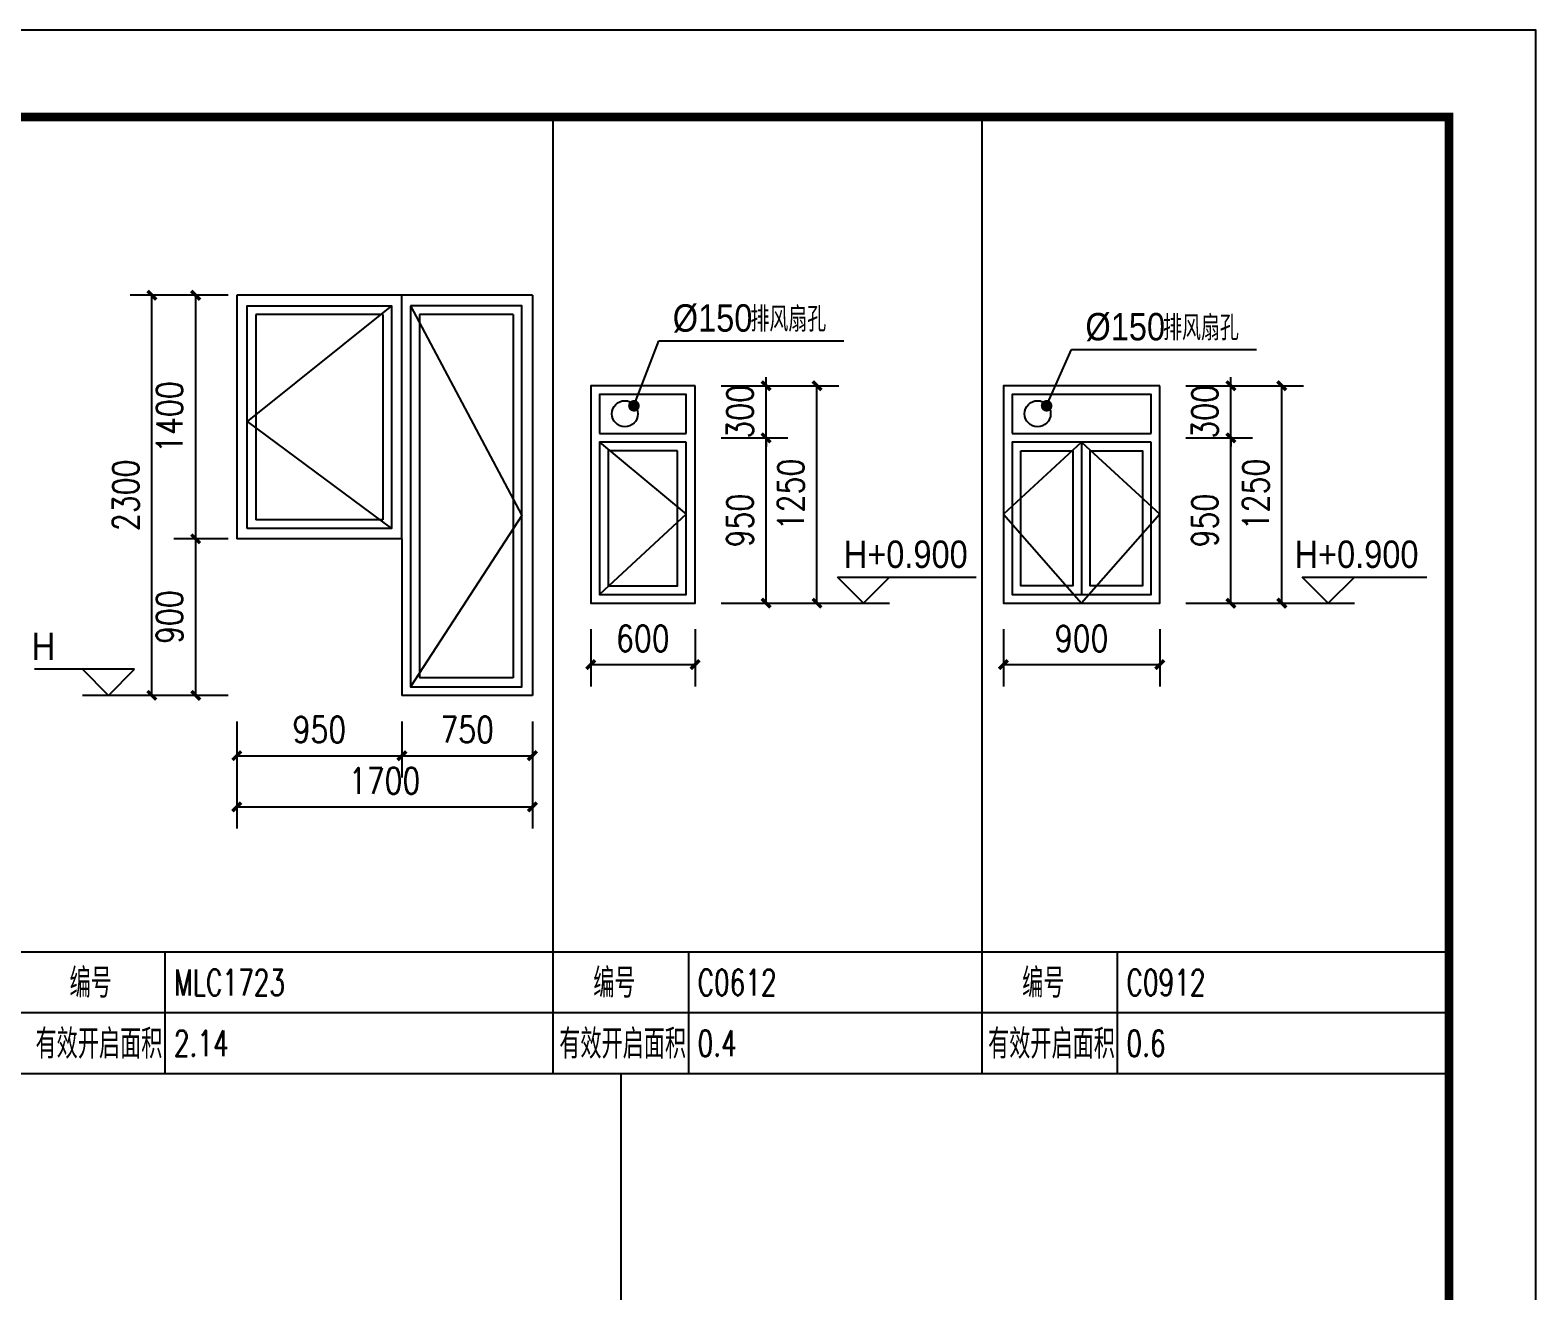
# Model space of a CAD drawing. Extents: x 718358 to 1668613, y -348838 to -159582.
# Drawn here: x 956952 to 965613, y -244589 to -237341 of the extents above; entities that cross this region are included whole.
import ezdxf

# ---------------------------------------------------------------- set-up
doc = ezdxf.new("R2010")
doc.units = 0
doc.header["$LTSCALE"] = 1000
for name, color, linetype in [('建--门窗线', 4, 'Continuous'), ('建-图框', 4, 'Continuous'), ('建-墙体', 2, 'Continuous'), ('建-尺寸', 73, 'Continuous'), ('建-引出', 3, 'Continuous'), ('建-标高', 3, 'Continuous'), ('建-表格', 7, 'Continuous')]:
    doc.layers.add(name, color=color, linetype=linetype)
doc.styles.add('_TCH_DIM', font='gt单线西文.shx', dxfattribs={"width": 0.8, "bigfont": 'gt单线中文.shx'})
doc.styles.add('_TCH_WDTABLE', font='SIMPLEX', dxfattribs={"bigfont": 'GBCBIG'})
doc.styles.add('DIM_FONT', font='SIMPLEX.shx', dxfattribs={"width": 0.8, "bigfont": 'GBCBIG.shx'})
doc.dimstyles.new('DIMN50', dxfattribs={"dimscale": 0.5, "dimtxt": 300, "dimasz": 100, "dimexe": 250, "dimexo": 300, "dimgap": 150, "dimtad": 1, "dimdec": 0, "dimzin": 0, "dimdsep": 46, "dimtxsty": 'DIM_FONT', "dimblk": 'ARCHTICK', "dimcen": 0.09, "dimdle": 1, "dimclrt": 7, "dimazin": 2, "dimtfac": 1, "dimtdec": 0, "dimtix": 1, "dimtmove": 2, "dimatfit": 3, "dimldrblk": 'ARCHTICK', "dimfxl": 1, "dimtolj": 1, "dimtzin": 0, "dimarcsym": 0})

# ---------------------------------------------------------------- blocks, each defined once
blk = doc.blocks.new('_ArchTick')
at = {"color": 0, "linetype": 'ByBlock', "const_width": 0.4}
blk.add_lwpolyline([(-0.5, -0.5), (0.5, 0.5)], dxfattribs=at)
blk = doc.blocks.new('*D2408')
at = {"layer": 'Defpoints', "color": 0, "transparency": 16777216}
for p in [(957904.4, -238865.9), (958242, -238865.9), (958242, -240265.9)]:
    blk.add_point(p, dxfattribs=at)
at = {"layer": '建-尺寸', "color": 0, "lineweight": -2, "transparency": 16777216}
for p, q in [((958092, -238865.9), (957779.4, -238865.9)), ((957904.4, -240266.4), (957904.4, -238865.4)), ((958092, -240265.9), (957779.4, -240265.9))]:
    blk.add_line(p, q, dxfattribs=at)
at = {"layer": '建-尺寸', "color": 0, "lineweight": -2, "transparency": 16777216, "xscale": 50, "yscale": 50, "zscale": 50}
for p, rotation in [((957904.4, -238865.9), 90), ((957904.4, -240265.9), 270)]:
    blk.add_blockref('_ArchTick', p, dxfattribs=dict(at, rotation=rotation))
at = {"layer": '建-尺寸', "color": 7, "transparency": 16777216, "insert": (957754.4, -239565.9), "char_height": 150, "attachment_point": 5, "rotation": 90, "style": 'DIM_FONT'}
blk.add_mtext('\\A1;1400', dxfattribs=at)
blk = doc.blocks.new('*D2409')
at = {"layer": 'Defpoints', "color": 0, "transparency": 16777216}
for p in [(957904.4, -240265.9), (958242, -240265.9), (958242, -241165.9)]:
    blk.add_point(p, dxfattribs=at)
at = {"layer": '建-尺寸', "color": 0, "lineweight": -2, "transparency": 16777216}
for p, q in [((958092, -240265.9), (957779.4, -240265.9)), ((957904.4, -241166.4), (957904.4, -240265.4)), ((958092, -241165.9), (957779.4, -241165.9))]:
    blk.add_line(p, q, dxfattribs=at)
at = {"layer": '建-尺寸', "color": 0, "lineweight": -2, "transparency": 16777216, "xscale": 50, "yscale": 50, "zscale": 50}
for p, rotation in [((957904.4, -240265.9), 90), ((957904.4, -241165.9), 270)]:
    blk.add_blockref('_ArchTick', p, dxfattribs=dict(at, rotation=rotation))
at = {"layer": '建-尺寸', "color": 7, "transparency": 16777216, "insert": (957754.4, -240715.9), "char_height": 150, "attachment_point": 5, "rotation": 90, "style": 'DIM_FONT'}
blk.add_mtext('\\A1;900', dxfattribs=at)
blk = doc.blocks.new('*D2410')
at = {"layer": 'Defpoints', "color": 0, "transparency": 16777216}
for p in [(957652.2, -238865.9), (958242, -238865.9), (958242, -241165.9)]:
    blk.add_point(p, dxfattribs=at)
at = {"layer": '建-尺寸', "color": 0, "lineweight": -2, "transparency": 16777216}
for p, q in [((958092, -238865.9), (957527.2, -238865.9)), ((957652.2, -241166.4), (957652.2, -238865.4)), ((958092, -241165.9), (957527.2, -241165.9))]:
    blk.add_line(p, q, dxfattribs=at)
at = {"layer": '建-尺寸', "color": 0, "lineweight": -2, "transparency": 16777216, "xscale": 50, "yscale": 50, "zscale": 50}
for p, rotation in [((957652.2, -238865.9), 90), ((957652.2, -241165.9), 270)]:
    blk.add_blockref('_ArchTick', p, dxfattribs=dict(at, rotation=rotation))
at = {"layer": '建-尺寸', "color": 7, "transparency": 16777216, "insert": (957502.2, -240015.9), "char_height": 150, "attachment_point": 5, "rotation": 90, "style": 'DIM_FONT'}
blk.add_mtext('\\A1;2300', dxfattribs=at)
blk = doc.blocks.new('*D2411')
at = {"layer": 'Defpoints', "color": 0, "transparency": 16777216}
for p in [(958140.8, -241165.9), (959090.8, -241165.9), (959090.8, -241512.7)]:
    blk.add_point(p, dxfattribs=at)
at = {"layer": '建-尺寸', "color": 0, "lineweight": -2, "transparency": 16777216}
for p, q in [((958140.8, -241315.9), (958140.8, -241637.7)), ((959090.8, -241315.9), (959090.8, -241637.7)), ((958140.3, -241512.7), (959091.3, -241512.7))]:
    blk.add_line(p, q, dxfattribs=at)
at = {"layer": '建-尺寸', "color": 0, "lineweight": -2, "transparency": 16777216, "xscale": 50, "yscale": 50, "zscale": 50, "rotation": 180}
blk.add_blockref('_ArchTick', (958140.8, -241512.7), dxfattribs=at)
at = {"layer": '建-尺寸', "color": 0, "lineweight": -2, "transparency": 16777216, "xscale": 50, "yscale": 50, "zscale": 50}
blk.add_blockref('_ArchTick', (959090.8, -241512.7), dxfattribs=at)
at = {"layer": '建-尺寸', "color": 7, "transparency": 16777216, "insert": (958615.8, -241362.7), "char_height": 150, "attachment_point": 5, "style": 'DIM_FONT'}
blk.add_mtext('\\A1;950', dxfattribs=at)
blk = doc.blocks.new('*D2412')
at = {"layer": 'Defpoints', "color": 0, "transparency": 16777216}
for p in [(959090.8, -241165.9), (959840.8, -241165.9), (959840.8, -241512.7)]:
    blk.add_point(p, dxfattribs=at)
at = {"layer": '建-尺寸', "color": 0, "lineweight": -2, "transparency": 16777216}
for p, q in [((959090.8, -241315.9), (959090.8, -241637.7)), ((959840.8, -241315.9), (959840.8, -241637.7)), ((959090.3, -241512.7), (959841.3, -241512.7))]:
    blk.add_line(p, q, dxfattribs=at)
at = {"layer": '建-尺寸', "color": 0, "lineweight": -2, "transparency": 16777216, "xscale": 50, "yscale": 50, "zscale": 50, "rotation": 180}
blk.add_blockref('_ArchTick', (959090.8, -241512.7), dxfattribs=at)
at = {"layer": '建-尺寸', "color": 0, "lineweight": -2, "transparency": 16777216, "xscale": 50, "yscale": 50, "zscale": 50}
blk.add_blockref('_ArchTick', (959840.8, -241512.7), dxfattribs=at)
at = {"layer": '建-尺寸', "color": 7, "transparency": 16777216, "insert": (959465.8, -241362.7), "char_height": 150, "attachment_point": 5, "style": 'DIM_FONT'}
blk.add_mtext('\\A1;750', dxfattribs=at)
blk = doc.blocks.new('*D2413')
at = {"layer": 'Defpoints', "color": 0, "transparency": 16777216}
for p in [(958140.8, -241252.7), (959840.8, -241252.7), (959840.8, -241806.8)]:
    blk.add_point(p, dxfattribs=at)
at = {"layer": '建-尺寸', "color": 0, "lineweight": -2, "transparency": 16777216}
for p, q in [((958140.8, -241402.7), (958140.8, -241931.8)), ((959840.8, -241402.7), (959840.8, -241931.8)), ((958140.3, -241806.8), (959841.3, -241806.8))]:
    blk.add_line(p, q, dxfattribs=at)
at = {"layer": '建-尺寸', "color": 0, "lineweight": -2, "transparency": 16777216, "xscale": 50, "yscale": 50, "zscale": 50, "rotation": 180}
blk.add_blockref('_ArchTick', (958140.8, -241806.8), dxfattribs=at)
at = {"layer": '建-尺寸', "color": 0, "lineweight": -2, "transparency": 16777216, "xscale": 50, "yscale": 50, "zscale": 50}
blk.add_blockref('_ArchTick', (959840.8, -241806.8), dxfattribs=at)
at = {"layer": '建-尺寸', "color": 7, "transparency": 16777216, "insert": (958990.8, -241656.8), "char_height": 150, "attachment_point": 5, "style": 'DIM_FONT'}
blk.add_mtext('\\A1;1700', dxfattribs=at)
blk = doc.blocks.new('*D2442')
at = {"layer": 'Defpoints', "color": 0, "transparency": 16777216}
for p in [(960176.3, -240635.8), (960776.3, -240635.8), (960776.3, -240989)]:
    blk.add_point(p, dxfattribs=at)
at = {"layer": '建-尺寸', "color": 0, "lineweight": -2, "transparency": 16777216}
for p, q in [((960176.3, -240785.8), (960176.3, -241114)), ((960776.3, -240785.8), (960776.3, -241114)), ((960175.8, -240989), (960776.8, -240989))]:
    blk.add_line(p, q, dxfattribs=at)
at = {"layer": '建-尺寸', "color": 0, "lineweight": -2, "transparency": 16777216, "xscale": 50, "yscale": 50, "zscale": 50, "rotation": 180}
blk.add_blockref('_ArchTick', (960176.3, -240989), dxfattribs=at)
at = {"layer": '建-尺寸', "color": 0, "lineweight": -2, "transparency": 16777216, "xscale": 50, "yscale": 50, "zscale": 50}
blk.add_blockref('_ArchTick', (960776.3, -240989), dxfattribs=at)
at = {"layer": '建-尺寸', "color": 7, "transparency": 16777216, "insert": (960476.3, -240839), "char_height": 150, "attachment_point": 5, "style": 'DIM_FONT'}
blk.add_mtext('\\A1;600', dxfattribs=at)
blk = doc.blocks.new('*D2443')
at = {"layer": 'Defpoints', "color": 0, "transparency": 16777216}
for p in [(960776.3, -239385.8), (961185.1, -239385.8), (960776.3, -239685.8)]:
    blk.add_point(p, dxfattribs=at)
at = {"layer": '建-尺寸', "color": 0, "lineweight": -2, "transparency": 16777216}
for p, q in [((961185.1, -239385.8), (961185.1, -239335.8)), ((960926.3, -239385.8), (961310.1, -239385.8)), ((961185.1, -239685.8), (961185.1, -239385.8)), ((960926.3, -239685.8), (961310.1, -239685.8)), ((961185.1, -239685.8), (961185.1, -239735.8))]:
    blk.add_line(p, q, dxfattribs=at)
at = {"layer": '建-尺寸', "color": 0, "lineweight": -2, "transparency": 16777216, "xscale": 50, "yscale": 50, "zscale": 50}
for p, rotation in [((961185.1, -239385.8), 270), ((961185.1, -239685.8), 90)]:
    blk.add_blockref('_ArchTick', p, dxfattribs=dict(at, rotation=rotation))
at = {"layer": '建-尺寸', "color": 7, "transparency": 16777216, "insert": (961035.1, -239535.8), "char_height": 150, "attachment_point": 5, "rotation": 90, "style": 'DIM_FONT'}
blk.add_mtext('\\A1;300', dxfattribs=at)
blk = doc.blocks.new('*D2444')
at = {"layer": 'Defpoints', "color": 0, "transparency": 16777216}
for p in [(960776.3, -239685.8), (961185.1, -239685.8), (960776.3, -240635.8)]:
    blk.add_point(p, dxfattribs=at)
at = {"layer": '建-尺寸', "color": 0, "lineweight": -2, "transparency": 16777216}
for p, q in [((960926.3, -239685.8), (961310.1, -239685.8)), ((961185.1, -240636.3), (961185.1, -239685.3)), ((960926.3, -240635.8), (961310.1, -240635.8))]:
    blk.add_line(p, q, dxfattribs=at)
at = {"layer": '建-尺寸', "color": 0, "lineweight": -2, "transparency": 16777216, "xscale": 50, "yscale": 50, "zscale": 50}
for p, rotation in [((961185.1, -239685.8), 90), ((961185.1, -240635.8), 270)]:
    blk.add_blockref('_ArchTick', p, dxfattribs=dict(at, rotation=rotation))
at = {"layer": '建-尺寸', "color": 7, "transparency": 16777216, "insert": (961035.1, -240160.8), "char_height": 150, "attachment_point": 5, "rotation": 90, "style": 'DIM_FONT'}
blk.add_mtext('\\A1;950', dxfattribs=at)
blk = doc.blocks.new('*D2445')
at = {"layer": 'Defpoints', "color": 0, "transparency": 16777216}
for p in [(960926.3, -239385.8), (961477.8, -239385.8), (960926.3, -240635.8)]:
    blk.add_point(p, dxfattribs=at)
at = {"layer": '建-尺寸', "color": 0, "lineweight": -2, "transparency": 16777216}
for p, q in [((961477.8, -240636.3), (961477.8, -239385.3)), ((961076.3, -239385.8), (961602.8, -239385.8)), ((961076.3, -240635.8), (961602.8, -240635.8))]:
    blk.add_line(p, q, dxfattribs=at)
at = {"layer": '建-尺寸', "color": 0, "lineweight": -2, "transparency": 16777216, "xscale": 50, "yscale": 50, "zscale": 50}
for p, rotation in [((961477.8, -239385.8), 90), ((961477.8, -240635.8), 270)]:
    blk.add_blockref('_ArchTick', p, dxfattribs=dict(at, rotation=rotation))
at = {"layer": '建-尺寸', "color": 7, "transparency": 16777216, "insert": (961327.8, -240010.8), "char_height": 150, "attachment_point": 5, "rotation": 90, "style": 'DIM_FONT'}
blk.add_mtext('\\A1;1250', dxfattribs=at)
blk = doc.blocks.new('*D2446')
at = {"layer": 'Defpoints', "color": 0, "transparency": 16777216}
for p in [(962549.9, -240635.8), (963449.9, -240635.8), (963449.9, -240989)]:
    blk.add_point(p, dxfattribs=at)
at = {"layer": '建-尺寸', "color": 0, "lineweight": -2, "transparency": 16777216}
for p, q in [((962549.9, -240785.8), (962549.9, -241114)), ((963449.9, -240785.8), (963449.9, -241114)), ((962549.4, -240989), (963450.4, -240989))]:
    blk.add_line(p, q, dxfattribs=at)
at = {"layer": '建-尺寸', "color": 0, "lineweight": -2, "transparency": 16777216, "xscale": 50, "yscale": 50, "zscale": 50, "rotation": 180}
blk.add_blockref('_ArchTick', (962549.9, -240989), dxfattribs=at)
at = {"layer": '建-尺寸', "color": 0, "lineweight": -2, "transparency": 16777216, "xscale": 50, "yscale": 50, "zscale": 50}
blk.add_blockref('_ArchTick', (963449.9, -240989), dxfattribs=at)
at = {"layer": '建-尺寸', "color": 7, "transparency": 16777216, "insert": (962999.9, -240839), "char_height": 150, "attachment_point": 5, "style": 'DIM_FONT'}
blk.add_mtext('\\A1;900', dxfattribs=at)
blk = doc.blocks.new('*D2447')
at = {"layer": 'Defpoints', "color": 0, "transparency": 16777216}
for p in [(963449.9, -239385.8), (963858.6, -239385.8), (963449.9, -239685.8)]:
    blk.add_point(p, dxfattribs=at)
at = {"layer": '建-尺寸', "color": 0, "lineweight": -2, "transparency": 16777216}
for p, q in [((963858.6, -239385.8), (963858.6, -239335.8)), ((963599.9, -239385.8), (963983.6, -239385.8)), ((963858.6, -239685.8), (963858.6, -239385.8)), ((963599.9, -239685.8), (963983.6, -239685.8)), ((963858.6, -239685.8), (963858.6, -239735.8))]:
    blk.add_line(p, q, dxfattribs=at)
at = {"layer": '建-尺寸', "color": 0, "lineweight": -2, "transparency": 16777216, "xscale": 50, "yscale": 50, "zscale": 50}
for p, rotation in [((963858.6, -239385.8), 270), ((963858.6, -239685.8), 90)]:
    blk.add_blockref('_ArchTick', p, dxfattribs=dict(at, rotation=rotation))
at = {"layer": '建-尺寸', "color": 7, "transparency": 16777216, "insert": (963708.6, -239535.8), "char_height": 150, "attachment_point": 5, "rotation": 90, "style": 'DIM_FONT'}
blk.add_mtext('\\A1;300', dxfattribs=at)
blk = doc.blocks.new('*D2448')
at = {"layer": 'Defpoints', "color": 0, "transparency": 16777216}
for p in [(963449.9, -239685.8), (963858.6, -239685.8), (963449.9, -240635.8)]:
    blk.add_point(p, dxfattribs=at)
at = {"layer": '建-尺寸', "color": 0, "lineweight": -2, "transparency": 16777216}
for p, q in [((963599.9, -239685.8), (963983.6, -239685.8)), ((963858.6, -240636.3), (963858.6, -239685.3)), ((963599.9, -240635.8), (963983.6, -240635.8))]:
    blk.add_line(p, q, dxfattribs=at)
at = {"layer": '建-尺寸', "color": 0, "lineweight": -2, "transparency": 16777216, "xscale": 50, "yscale": 50, "zscale": 50}
for p, rotation in [((963858.6, -239685.8), 90), ((963858.6, -240635.8), 270)]:
    blk.add_blockref('_ArchTick', p, dxfattribs=dict(at, rotation=rotation))
at = {"layer": '建-尺寸', "color": 7, "transparency": 16777216, "insert": (963708.6, -240160.8), "char_height": 150, "attachment_point": 5, "rotation": 90, "style": 'DIM_FONT'}
blk.add_mtext('\\A1;950', dxfattribs=at)
blk = doc.blocks.new('*D2449')
at = {"layer": 'Defpoints', "color": 0, "transparency": 16777216}
for p in [(963599.9, -239385.8), (964151.4, -239385.8), (963599.9, -240635.8)]:
    blk.add_point(p, dxfattribs=at)
at = {"layer": '建-尺寸', "color": 0, "lineweight": -2, "transparency": 16777216}
for p, q in [((964151.4, -240636.3), (964151.4, -239385.3)), ((963749.9, -239385.8), (964276.4, -239385.8)), ((963749.9, -240635.8), (964276.4, -240635.8))]:
    blk.add_line(p, q, dxfattribs=at)
at = {"layer": '建-尺寸', "color": 0, "lineweight": -2, "transparency": 16777216, "xscale": 50, "yscale": 50, "zscale": 50}
for p, rotation in [((964151.4, -239385.8), 90), ((964151.4, -240635.8), 270)]:
    blk.add_blockref('_ArchTick', p, dxfattribs=dict(at, rotation=rotation))
at = {"layer": '建-尺寸', "color": 7, "transparency": 16777216, "insert": (964001.4, -240010.8), "char_height": 150, "attachment_point": 5, "rotation": 90, "style": 'DIM_FONT'}
blk.add_mtext('\\A1;1250', dxfattribs=at)

msp = doc.modelspace()

# ---------------------------------------------------------------- linework, layer by layer
at = {"layer": '建--门窗线'}
for p, q in [((959090.8, -240265.9), (959090.8, -238865.9)), ((959030.8, -238925.9), (958200.8, -239590.9)), ((958250.8, -238975.9), (958250.8, -240155.9)), ((958980.8, -238975.9), (958250.8, -238975.9)), ((958980.8, -238975.9), (958980.8, -240155.9)), ((959190.8, -238975.9), (959190.8, -241065.9)), ((959730.8, -238975.9), (959190.8, -238975.9)), ((959730.8, -238975.9), (959730.8, -241065.9)), ((958200.8, -239590.9), (959030.8, -240205.9)), ((960226.3, -239660.8), (960726.3, -239660.8)), ((962599.9, -239660.8), (963399.9, -239660.8)), ((962999.9, -239710.8), (962999.9, -240585.8)), ((958980.8, -240155.9), (958250.8, -240155.9)), ((959730.8, -241065.9), (959190.8, -241065.9))]:
    msp.add_line(p, q, dxfattribs=at)
for points in [[(958200.8, -240205.9), (958200.8, -238925.9), (959030.8, -238925.9), (959030.8, -240205.9)], [(959140.8, -238925.9), (959140.8, -241115.9), (959780.8, -241115.9), (959780.8, -238925.9)], [(960726.3, -239710.8), (960226.3, -239710.8), (960226.3, -240585.8), (960726.3, -240585.8)], [(963399.9, -239710.8), (962599.9, -239710.8), (962599.9, -240585.8), (963399.9, -240585.8)], [(960676.3, -239760.8), (960276.3, -239760.8), (960276.3, -240535.8), (960676.3, -240535.8)], [(962649.9, -239760.8), (962949.9, -239760.8), (962949.9, -240535.8), (962649.9, -240535.8)], [(963049.9, -239760.8), (963349.9, -239760.8), (963349.9, -240535.8), (963049.9, -240535.8)]]:
    msp.add_lwpolyline(points, close=True, dxfattribs=at)
for points in [[(959140.8, -238925.9), (959780.8, -240131.6), (959140.8, -241115.9)], [(960226.3, -239710.8), (960726.3, -240123.3), (960226.3, -240585.8)], [(962999.9, -239710.8), (962549.9, -240123.3), (962999.9, -240635.8)], [(962999.9, -239710.8), (963449.9, -240123.3), (962999.9, -240635.8)]]:
    msp.add_lwpolyline(points, dxfattribs=at)
at = {"layer": '建--门窗线', "elevation": 20}
for points in [[(960726.3, -239660.8), (960726.3, -239435.8), (960226.3, -239435.8), (960226.3, -239660.8)], [(963399.9, -239660.8), (963399.9, -239435.8), (962599.9, -239435.8), (962599.9, -239660.8)]]:
    msp.add_lwpolyline(points, dxfattribs=at)
at = {"layer": '建--门窗线'}
for centre in [(960373, -239546.8, 20), (962746.6, -239546.8, 20)]:
    msp.add_circle(centre, 75, dxfattribs=at)
at = {"layer": '建-图框'}
msp.add_lwpolyline([(923562.8, -267041.4), (965612.8, -267041.4), (965612.8, -237341.4), (923562.8, -237341.4)], close=True, dxfattribs=at)
at = {"layer": '建-图框', "const_width": 50}
msp.add_lwpolyline([(924812.8, -266541.4), (965112.8, -266541.4), (965112.8, -237841.4), (924812.8, -237841.4)], close=True, dxfattribs=at)
at = {"layer": '建-墙体', "linetype": 'Continuous'}
for p, q in [((958140.8, -238865.9), (958140.8, -240265.9)), ((959840.8, -238865.9), (958140.8, -238865.9)), ((959840.8, -238865.9), (959840.8, -241165.9)), ((959090.8, -240265.9), (958140.8, -240265.9)), ((959090.8, -240265.9), (959090.8, -241165.9)), ((959840.8, -241165.9), (959090.8, -241165.9))]:
    msp.add_line(p, q, dxfattribs=at)
at = {"layer": '建-墙体', "linetype": 'Continuous', "elevation": 20}
for points in [[(960776.3, -239385.8), (960176.3, -239385.8), (960176.3, -240635.8), (960776.3, -240635.8)], [(963449.9, -239385.8), (962549.9, -239385.8), (962549.9, -240635.8), (963449.9, -240635.8)]]:
    msp.add_lwpolyline(points, close=True, dxfattribs=at)
at = {"layer": '建-引出'}
for p, q in [((960425, -239501), (960569, -239127.5)), ((960569, -239127.5), (961632.9, -239127.5)), ((962798.6, -239501), (962942.5, -239177.5)), ((962942.5, -239177.5), (964006.5, -239177.5))]:
    msp.add_line(p, q, dxfattribs=at)
at = {"layer": '建-引出', "const_width": 33.3}
for points in [[(960419, -239516.6, 1), (960431, -239485.5, 1)], [(962791.8, -239516.2, 1), (962805.4, -239485.8, 1)]]:
    msp.add_lwpolyline(points, format="xyb", close=True, dxfattribs=at)
at = {"layer": '建-标高'}
for p, q in [((961745.1, -240635.8), (961595.1, -240485.8)), ((961595.1, -240485.8), (962393.6, -240485.8)), ((961745.1, -240635.8), (961895.1, -240485.8)), ((964418.7, -240635.8), (964268.7, -240485.8)), ((964268.7, -240485.8), (964986.5, -240485.8)), ((964418.7, -240635.8), (964568.7, -240485.8)), ((961395.1, -240635.8), (961895.1, -240635.8)), ((964068.7, -240635.8), (964568.7, -240635.8)), ((957552.4, -241015.9), (956976.5, -241015.9)), ((957402.4, -241165.9), (957252.4, -241015.9)), ((957402.4, -241165.9), (957552.4, -241015.9)), ((957652.2, -241165.9), (957252.4, -241165.9))]:
    msp.add_line(p, q, dxfattribs=at)
at = {"layer": '建-表格'}
for p, q in [((959960.2, -243341.4), (959960.2, -237841.4)), ((962427, -237841.4), (962427, -243341.4)), ((965112.8, -242641.4), (924812.8, -242641.4)), ((957726, -242641.4), (957726, -243341.4)), ((960738.3, -242641.4), (960738.3, -243341.4)), ((963205.1, -242641.4), (963205.1, -243341.4)), ((965112.8, -242991.4), (924812.8, -242991.4)), ((965112.8, -243341.4), (924812.8, -243341.4)), ((960349.9, -243341.4), (960349.9, -248841))]:
    msp.add_line(p, q, dxfattribs=at)

# ---------------------------------------------------------------- texts
at = {"layer": '建-引出', "style": '_TCH_DIM'}
for s, height, width, p in [('%%c150', 157.5, 0.888889, (960648.3, -239075)), ('排风扇孔', 143.31, 0.8, (961095, -239075)), ('%%c150', 157.5, 0.888889, (963021.9, -239125)), ('排风扇孔', 143.31, 0.8, (963468.5, -239125))]:
    msp.add_text(s, height=height, dxfattribs=dict(at, width=width)).set_placement(p)
at = {"layer": '建-标高', "style": '_TCH_DIM', "width": 0.888889}
for s, p in [('H+0.900', (961631.9, -240433.3)), ('H+0.900', (964224.8, -240433.3)), ('H', (956961.5, -240963.4))]:
    msp.add_text(s, height=157.5, dxfattribs=at).set_placement(p)
at = {"layer": '建-表格', "style": '_TCH_WDTABLE'}
for s, p in [('编号', (957178.9, -242903.9)), ('编号', (960191.2, -242903.9)), ('编号', (962658, -242903.9)), ('有效开启面积', (956983.1, -243253.9)), ('有效开启面积', (959995.4, -243253.9)), ('有效开启面积', (962462.2, -243253.9))]:
    msp.add_text(s, height=168.79, dxfattribs=at).set_placement(p)
at = {"layer": '建-表格', "style": '_TCH_WDTABLE', "width": 0.705882}
for s, p in [('MLC1723', (957778.9, -242890.8)), ('C0612', (960791.2, -242890.8)), ('C0912', (963258, -242890.8)), ('2.14', (957778.9, -243240.8)), ('0.4', (960791.2, -243240.8)), ('0.6', (963258, -243240.8))]:
    msp.add_text(s, height=148.75, dxfattribs=at).set_placement(p)

# ---------------------------------------------------------------- dimensions: what is measured, and where the dimension line sits
at = {"layer": '建-尺寸'}
for p1, p2, distance, picture, middle in [((958242, -241165.9), (958242, -238865.9), 589.8, '*D2410', (957502.2, -240015.9)), ((958242, -240265.9), (958242, -238865.9), 337.5, '*D2408', (957754.4, -239565.9)), ((960776.3, -239685.8), (960776.3, -239385.8), -408.7, '*D2443', (961035.1, -239535.8)), ((960926.3, -240635.8), (960926.3, -239385.8), -551.5, '*D2445', (961327.8, -240010.8)), ((963449.9, -239685.8), (963449.9, -239385.8), -408.7, '*D2447', (963708.6, -239535.8)), ((963599.9, -240635.8), (963599.9, -239385.8), -551.5, '*D2449', (964001.4, -240010.8)), ((960776.3, -240635.8), (960776.3, -239685.8), -408.7, '*D2444', (961035.1, -240160.8)), ((963449.9, -240635.8), (963449.9, -239685.8), -408.7, '*D2448', (963708.6, -240160.8)), ((958242, -241165.9), (958242, -240265.9), 337.5, '*D2409', (957754.4, -240715.9)), ((960176.3, -240635.8), (960776.3, -240635.8), -353.1, '*D2442', (960476.3, -240839)), ((962549.9, -240635.8), (963449.9, -240635.8), -353.1, '*D2446', (962999.9, -240839)), ((958140.8, -241165.9), (959090.8, -241165.9), -346.7, '*D2411', (958615.8, -241362.7)), ((959090.8, -241165.9), (959840.8, -241165.9), -346.7, '*D2412', (959465.8, -241362.7)), ((958140.8, -241252.7), (959840.8, -241252.7), -554.1, '*D2413', (958990.8, -241656.8))]:
    dim = msp.add_aligned_dim(p1=p1, p2=p2, distance=distance, dimstyle='DIMN50', dxfattribs=at)
    dim.commit()
    dim.dimension.update_dxf_attribs({"geometry": picture, "text_midpoint": middle})

doc.saveas('drawing.dxf')
